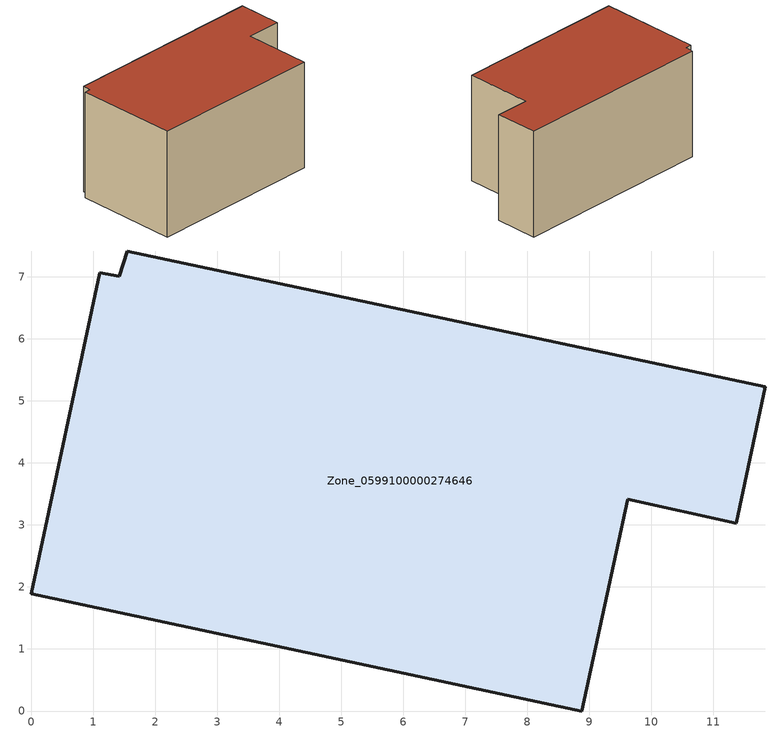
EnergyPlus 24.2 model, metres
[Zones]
Zone_0599100000274646
 floor ground (C_G): 1.55,7.42 11.84,5.23 11.37,3.03 9.62,3.41 8.88,0 0,1.89 1.11,7.07 1.42,7.01 z0
 wall outside (C_F): 1.11,7.07 0,1.89 8.88,0 9.62,3.41 11.37,3.03 11.84,5.23 1.55,7.42 1.42,7.01 1.11,7.07 z0:5.59
 roof outside (C_R): 1.42,7.01 1.11,7.07 0,1.89 8.88,0 9.62,3.41 11.37,3.03 11.84,5.23 1.55,7.42 z5.59
[BUILDING]
Pand.0599100000274646: North Axis=0; Terrain=City; Loads Convergence Tolerance Value=0.04; Temperature Convergence Tolerance Value=0.4; Solar Distribution=FullExterior; Maximum Number of Warmup Days=25; Minimum Number of Warmup Days=1
[Site:Location]
Rotterdam.The.Hague.AP_ZH_NLD Design_Conditions: Latitude=51.96; Longitude=4.45; Time Zone=1; Elevation=-4.5
[SITE:GROUNDTEMPERATURE:BUILDINGSURFACE]
18, 18, 18, 18, 18, 18, 18, 18, 18, 18, 18, 18
[MATERIAL] Thermal Absorptance=0.9; Solar Absorptance=0.7; Visible Absorptance=0.7
Name | Roughness | Thickness | Conductivity | Density | Specific Heat
G.TI.1975-1991 | MediumSmooth | 0.15 | 0.288461 | 540 | 1210
F.TI.1975-1991 | Rough | 0.3 | 0.230769 | 1920 | 840
R.TI.1975-1991 | MediumRough | 0.2 | 0.153846 | 1500 | 1000
[CONSTRUCTION]
C_G: G.TI.1975-1991
C_F: F.TI.1975-1991
C_R: R.TI.1975-1991
[ZONE]
Zone_0599100000274646: Type=1; Multiplier=1; Ceiling Height=Autocalculate; Volume=Autocalculate; Floor Area=autocalculate; Part of Total Floor Area=Yes
[ZONEINFILTRATION:DESIGNFLOWRATE]
Infil_Zone_0599100000274646: Zone or ZoneList or Space or SpaceList=Zone_0599100000274646; Schedule=AlwaysOn; Design Flow Rate Calculation Method=Flow/Area; Flow Rate per Floor Area=0.003; Constant Term Coefficient=1; Temperature Term Coefficient=0; Velocity Term Coefficient=0; Velocity Squared Term Coefficient=0
[HVACTEMPLATE:ZONE:IDEALLOADSAIRSYSTEM]
Zone_0599100000274646: Maximum Heating Supply Air Temperature=50; Minimum Cooling Supply Air Temperature=13; Maximum Heating Supply Air Humidity Ratio=0.0156; Minimum Cooling Supply Air Humidity Ratio=0.0077; Heating Limit=NoLimit; Cooling Limit=NoLimit; Dehumidification Control Type=ConstantSensibleHeatRatio; Cooling Sensible Heat Ratio=0.7; Dehumidification Setpoint=60; Humidification Control Type=None; Humidification Setpoint=30; Outdoor Air Method=None; Outdoor Air Flow Rate per Person=0.00944; Outdoor Air Flow Rate per Zone Floor Area=0; Outdoor Air Flow Rate per Zone=0; Demand Controlled Ventilation Type=None; Outdoor Air Economizer Type=NoEconomizer; Heat Recovery Type=None; Sensible Heat Recovery Effectiveness=0.7; Latent Heat Recovery Effectiveness=0.65
[ZONECONTROL:THERMOSTAT]
ThermostatControl_Zone_0599100000274646: Zone or ZoneList=Zone_0599100000274646; Control Type Schedule=DualSetpointControlType; Control 1=Thermostat_Zone_0599100000274646; Temperature Difference Between Cutout And Setpoint=0
[THERMOSTATSETPOINT:DUALSETPOINT]
Thermostat_Zone_0599100000274646: Heating Setpoint Temperature Schedule=HeatingSetpoint_Zone_0599100000274646; Cooling Setpoint Temperature Schedule=CoolingSetpoint_Zone_0599100000274646
[SCHEDULE:COMPACT]
HeatingSetpoint_Zone_0599100000274646: Through: 12/31, For: AllDays, Until: 24:00, 21
CoolingSetpoint_Zone_0599100000274646: Through: 12/31, For: AllDays, Until: 24:00, 24
DualSetpointControlType: Through: 12/31, For: AllDays, Until: 24:00, 4
AlwaysOn: Through: 12/31, For: AllDays, Until: 24:00, 1
